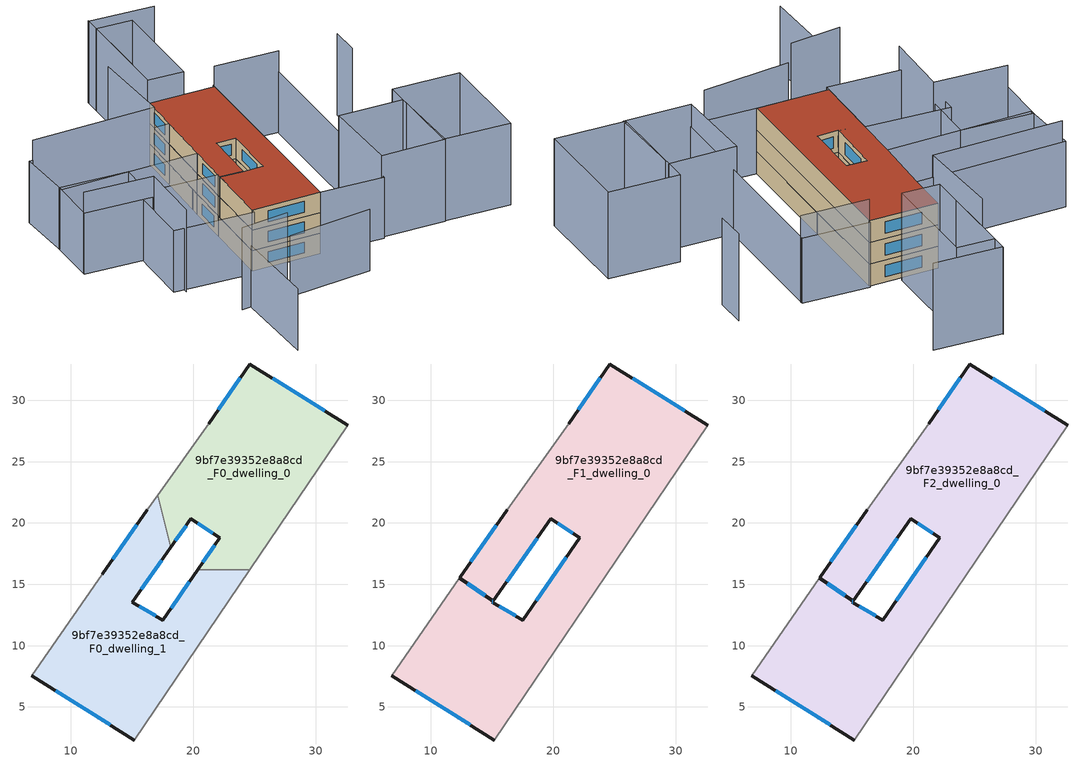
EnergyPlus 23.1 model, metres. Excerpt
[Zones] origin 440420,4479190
9bf7e39352e8a8cd_F0_dwelling_0
 floor ground (EU_floor_Construction): 32.62,27.96 24.63,16.17 20.36,16.17 22.16,18.79 19.81,20.34 18.17,18 17.11,22.27 21.26,28.1 24.62,32.96 z0
 wall outside (EU_wall_Construction): 32.62,27.96 24.62,32.96 21.26,28.1 / 18.17,18 19.81,20.34 22.16,18.79 20.36,16.17 z0:3
 wall adiabatic (EU_wall_Construction): 24.63,16.17 32.62,27.96 / 21.26,28.1 17.11,22.27 z0:3
 wall to 9bf7e39352e8a8cd_F0_dwelling_1 (EU_wall_Construction): 20.36,16.17 24.63,16.17 / 17.11,22.27 18.17,18 z0:3
 window (EU_Window_Construction): 30.75,29.13 26.5,31.79 / 21.74,18.18 20.78,16.79 / 20.36,19.97 21.61,19.15 / 18.55,18.55 19.43,19.79 / 23.84,31.82 22.05,29.24 z0.7:2.3
9bf7e39352e8a8cd_F0_dwelling_1
 floor ground (EU_floor_Construction): 24.63,16.17 15.22,2.3 6.82,7.54 12.58,15.81 16.27,21.1 17.11,22.27 18.17,18 15.03,13.55 17.54,12.08 20.36,16.17 z0
 wall outside (EU_wall_Construction): 20.36,16.17 17.54,12.08 15.03,13.55 18.17,18 / 6.82,7.54 15.22,2.3 / 16.27,21.1 12.58,15.81 z0:3
 wall adiabatic (EU_wall_Construction): 15.22,2.3 24.63,16.17 / 12.58,15.81 6.82,7.54 / 17.11,22.27 16.27,21.1 z0:3
 window (EU_Window_Construction): 15.76,14.59 17.43,16.96 / 16.95,12.43 15.61,13.21 / 19.7,15.22 18.2,13.04 / 8.79,6.32 13.25,3.53 / 15.41,19.86 13.44,17.05 z0.7:2.3
 roof outside (EU_roof_Construction): 15.07,13.61 15.1,13.65 12.39,15.54 12.36,15.5 z3
9bf7e39352e8a8cd_F1_dwelling_0
 floor to 9bf7e39352e8a8cd_F0_dwelling_0 (EU_floor_Construction): 32.62,27.96 24.63,16.17 20.36,16.17 22.16,18.79 19.81,20.34 18.17,18 17.11,22.27 21.26,28.1 24.62,32.96 z3
 floor to 9bf7e39352e8a8cd_F0_dwelling_1 (EU_floor_Construction): 17.11,22.27 18.17,18 15.1,13.65 12.39,15.54 12.47,15.66 16.27,21.1 z3; 24.63,16.17 15.21,2.3 6.82,7.54 12.36,15.5 15.07,13.61 15.02,13.55 17.54,12.08 20.36,16.17 z3
 wall outside (EU_wall_Construction): 32.62,27.96 24.62,32.96 21.26,28.1 / 6.82,7.54 15.22,2.3 / 12.36,15.5 15.07,13.61 / 16.27,21.1 12.39,15.54 15.1,13.65 19.81,20.34 22.16,18.79 17.54,12.08 15.03,13.55 15.07,13.61 z3:6
 wall adiabatic (EU_wall_Construction): 15.22,2.3 32.62,27.96 / 12.36,15.5 6.82,7.54 / 21.26,28.1 16.27,21.1 z3:6
 window (EU_Window_Construction): 30.75,29.13 26.5,31.79 / 8.79,6.32 13.25,3.53 / 12.99,15.06 14.43,14.05 / 15.04,13.56 15.06,13.6 / 16.95,12.43 15.61,13.21 / 21.08,17.22 18.62,13.65 / 20.36,19.97 21.61,19.15 / 16.2,15.22 18.71,18.77 / 13.02,15.1 14.46,14.09 / 15.36,19.8 13.3,16.84 / 23.84,31.82 22.05,29.24 z3.7:5.3
9bf7e39352e8a8cd_F2_dwelling_0
 floor to 9bf7e39352e8a8cd_F1_dwelling_0 (EU_floor_Construction): 32.62,27.96 15.21,2.3 6.82,7.54 12.36,15.5 15.07,13.61 15.02,13.55 17.54,12.08 22.16,18.79 19.81,20.34 15.1,13.65 12.39,15.54 16.27,21.1 21.26,28.1 24.62,32.96 z6
 wall outside (EU_wall_Construction): 32.62,27.96 24.62,32.96 21.26,28.1 / 6.82,7.54 15.22,2.3 / 12.36,15.5 15.07,13.61 / 16.27,21.1 12.39,15.54 15.1,13.65 19.81,20.34 22.16,18.79 17.54,12.08 15.03,13.55 15.07,13.61 z6:9
 wall adiabatic (EU_wall_Construction): 15.22,2.3 32.62,27.96 / 12.36,15.5 6.82,7.54 / 21.26,28.1 16.27,21.1 z6:9
 window (EU_Window_Construction): 30.75,29.13 26.5,31.79 / 8.79,6.32 13.25,3.53 / 12.99,15.06 14.43,14.05 / 15.04,13.56 15.06,13.6 / 16.95,12.43 15.61,13.21 / 21.08,17.22 18.62,13.65 / 20.36,19.97 21.61,19.15 / 16.2,15.22 18.71,18.77 / 13.02,15.1 14.46,14.09 / 15.36,19.8 13.3,16.84 / 23.84,31.82 22.05,29.24 z6.7:8.3
 roof outside (EU_roof_Construction): 15.22,2.3 32.62,27.96 24.62,32.96 21.26,28.1 16.27,21.1 12.39,15.54 15.1,13.65 19.81,20.34 22.16,18.79 17.54,12.08 15.03,13.55 15.07,13.61 12.36,15.5 6.82,7.54 z9
shading: -2.56,3.64 3.76,0.57 / -4.54,25.94 3.57,20.27 / 3.57,20.27 -2.06,12.22 / 45.49,14.94 47.87,18.58 / 40.25,22.81 32.62,27.96 / 42.49,42.56 34.8,47.8 / 25.71,39.71 19.36,29.23 / 19.36,29.23 4.13,38.46 / 34.88,47.9 27.69,37.23 / 46.78,-0.21 38.55,-12.48 / 38.55,-12.48 30.52,-7.1 / 30.52,-7.1 38.75,5.17 / 38.75,5.17 46.78,-0.21 / 37,2.61 30.64,-7.36 / 30.64,-7.36 22.86,-2.4 / 22.86,-2.4 29.22,7.57 / 29.22,7.57 37,2.61 / 29.39,30.66 25.16,33.52 / 25.16,33.52 33.58,45.99 / 33.58,45.99 37.81,43.13 / 37.81,43.13 29.39,30.66 z0:12; 3.45,-0.06 14.5,-5.43 / -1.43,2.93 -8.24,-7.85 / 15.21,2.3 32.81,28.24 / 32.81,28.24 40.34,23.13 / 40.34,23.13 22.75,-2.81 / 22.75,-2.81 15.21,2.3 / 12.66,15.94 6.44,6.99 / 6.44,6.99 -2.98,13.55 / -2.98,13.55 3.24,22.49 / 3.24,22.49 12.66,15.94 / 7.59,26.35 3.42,20.28 / 3.42,20.28 -4.63,25.8 / -4.63,25.8 -0.46,31.88 / -0.46,31.88 7.59,26.35 / 3.68,38.73 21.26,28.1 / 21.26,28.1 16.82,20.75 / 16.82,20.75 -0.77,31.38 / -0.77,31.38 3.68,38.73 z0:9
[Building]
EU S2 Campaign: North Axis=0; Terrain=City; Solar Distribution=FullExterior
[Site:Location]
Madrid: Latitude=40.5; Longitude=-3.5; Time Zone=1; Elevation=609
[SizingPeriod:WeatherFileDays]
AnnualSizingPeriod: Begin Month=1; Begin Day of Month=1; End Month=12; End Day of Month=31; Day of Week for Start Day=Monday; Use Weather File Daylight Saving Period=No; Use Weather File Rain and Snow Indicators=No
[MATERIAL]
EU_InternalMass_Material: Roughness=MediumRough; Thickness=0.1; Conductivity=1; Density=1800; Specific Heat=900; Thermal Absorptance=0.9; Solar Absorptance=0.7; Visible Absorptance=0.7
[MATERIAL:NOMASS] Roughness=MediumRough; Thermal Absorptance=0.9; Solar Absorptance=0.7; Visible Absorptance=0.7
Name | Thermal Resistance
EU_wall_NoMass | 0.419739
EU_roof_NoMass | 0.352165
EU_floor_NoMass | 0.608284
[WINDOWMATERIAL:SIMPLEGLAZINGSYSTEM]
EU_Window_SimpleGlazing: UFactor=4.8352; Solar Heat Gain Coefficient=0.85; Visible Transmittance=0.85
[CONSTRUCTION]
EU_wall_Construction: EU_wall_NoMass
EU_roof_Construction: EU_roof_NoMass
EU_floor_Construction: EU_floor_NoMass
EU_InternalMass_Construction: EU_InternalMass_Material
EU_Window_Construction: EU_Window_SimpleGlazing
[ZONE] Type=1; Multiplier=1; Ceiling Height=autocalculate; Floor Area=autocalculate; Part of Total Floor Area=Yes
Name | Volume
9bf7e39352e8a8cd_F0_dwelling_0 | 414.373
9bf7e39352e8a8cd_F1_dwelling_0 | 828.224
9bf7e39352e8a8cd_F2_dwelling_0 | 828.237
9bf7e39352e8a8cd_F0_dwelling_1 | 414.368
[INTERNALMASS] Construction=EU_InternalMass_Construction
Name | Zone or ZoneList | Surface Area
9bf7e39352e8a8cd_F0_dwelling_0_EU_InternalMass | 9bf7e39352e8a8cd_F0_dwelling_0 | 138.124
9bf7e39352e8a8cd_F0_dwelling_1_EU_InternalMass | 9bf7e39352e8a8cd_F0_dwelling_1 | 138.122
9bf7e39352e8a8cd_F1_dwelling_0_EU_InternalMass | 9bf7e39352e8a8cd_F1_dwelling_0 | 276.08
9bf7e39352e8a8cd_F2_dwelling_0_EU_InternalMass | 9bf7e39352e8a8cd_F2_dwelling_0 | 276.08
[OTHEREQUIPMENT] Fuel Type=Electricity; Design Level Calculation Method=Watts/Area; Power per Zone Floor Area=1; Fraction Latent=0; Fraction Radiant=0; Fraction Lost=0; Carbon Dioxide Generation Rate=0; EndUse Subcategory=EU_Step8_InternalGains
Name | Zone or ZoneList or Space or SpaceList | Schedule
EU_Step8_InternalGain_9bf7e39352e8a8cd_F0_dwelling_0_f000 | 9bf7e39352e8a8cd_F0_dwelling_0 | EU_Step8_GainSchedule_9bf7e39352e8a8cd_F0_dwelling_0_f000
EU_Step8_InternalGain_9bf7e39352e8a8cd_F0_dwelling_1_f000 | 9bf7e39352e8a8cd_F0_dwelling_1 | EU_Step8_GainSchedule_9bf7e39352e8a8cd_F0_dwelling_1_f000
EU_Step8_InternalGain_9bf7e39352e8a8cd_F1_dwelling_0_f000 | 9bf7e39352e8a8cd_F1_dwelling_0 | EU_Step8_GainSchedule_9bf7e39352e8a8cd_F1_dwelling_0_f000
EU_Step8_InternalGain_9bf7e39352e8a8cd_F2_dwelling_0_f000 | 9bf7e39352e8a8cd_F2_dwelling_0 | EU_Step8_GainSchedule_9bf7e39352e8a8cd_F2_dwelling_0_f000
[ZONEVENTILATION:DESIGNFLOWRATE] Schedule=EU_AlwaysOn; Design Flow Rate Calculation Method=AirChanges/Hour; Air Changes per Hour=0.703302; Ventilation Type=Natural; Fan Pressure Rise=0; Fan Total Efficiency=1; Constant Term Coefficient=1; Temperature Term Coefficient=0; Velocity Term Coefficient=0; Velocity Squared Term Coefficient=0; Minimum Indoor Temperature=-100; Maximum Indoor Temperature=100; Delta Temperature=-100; Minimum Outdoor Temperature=-100; Maximum Outdoor Temperature=100; Maximum Wind Speed=40
Name | Zone or ZoneList or Space or SpaceList
EU_ConstantAir_9bf7e39352e8a8cd_F0_dwelling_0 | 9bf7e39352e8a8cd_F0_dwelling_0
EU_ConstantAir_9bf7e39352e8a8cd_F0_dwelling_1 | 9bf7e39352e8a8cd_F0_dwelling_1
EU_ConstantAir_9bf7e39352e8a8cd_F1_dwelling_0 | 9bf7e39352e8a8cd_F1_dwelling_0
EU_ConstantAir_9bf7e39352e8a8cd_F2_dwelling_0 | 9bf7e39352e8a8cd_F2_dwelling_0
[HVACTEMPLATE:THERMOSTAT] Constant Heating Setpoint=20; Constant Cooling Setpoint=50
EU_HeatOnly_9bf7e39352e8a8cd_F0_dwelling_0; EU_HeatOnly_9bf7e39352e8a8cd_F0_dwelling_1; EU_HeatOnly_9bf7e39352e8a8cd_F1_dwelling_0; EU_HeatOnly_9bf7e39352e8a8cd_F2_dwelling_0
[HVACTEMPLATE:ZONE:IDEALLOADSAIRSYSTEM] System Availability Schedule=EU_AlwaysOn; Maximum Heating Supply Air Temperature=50; Minimum Cooling Supply Air Temperature=13; Maximum Heating Supply Air Humidity Ratio=0.0156; Minimum Cooling Supply Air Humidity Ratio=0.0077; Heating Limit=NoLimit; Cooling Limit=NoLimit; Heating Availability Schedule=EU_AlwaysOn; Cooling Availability Schedule=EU_CoolingOff; Dehumidification Control Type=ConstantSensibleHeatRatio; Cooling Sensible Heat Ratio=0.7; Dehumidification Setpoint=60; Humidification Control Type=None; Humidification Setpoint=30; Outdoor Air Method=None; Outdoor Air Flow Rate per Person=0.00944; Outdoor Air Flow Rate per Zone Floor Area=0; Outdoor Air Flow Rate per Zone=0; Demand Controlled Ventilation Type=None; Outdoor Air Economizer Type=NoEconomizer; Heat Recovery Type=None; Sensible Heat Recovery Effectiveness=0.7; Latent Heat Recovery Effectiveness=0.65
Name | Template Thermostat
9bf7e39352e8a8cd_F0_dwelling_0 | EU_HeatOnly_9bf7e39352e8a8cd_F0_dwelling_0
9bf7e39352e8a8cd_F0_dwelling_1 | EU_HeatOnly_9bf7e39352e8a8cd_F0_dwelling_1
9bf7e39352e8a8cd_F1_dwelling_0 | EU_HeatOnly_9bf7e39352e8a8cd_F1_dwelling_0
9bf7e39352e8a8cd_F2_dwelling_0 | EU_HeatOnly_9bf7e39352e8a8cd_F2_dwelling_0
[SIZING:ZONE] Zone Cooling Design Supply Air Temperature Input Method=SupplyAirTemperature; Zone Cooling Design Supply Air Temperature=13; Zone Heating Design Supply Air Temperature Input Method=SupplyAirTemperature; Zone Heating Design Supply Air Temperature=50; Zone Cooling Design Supply Air Humidity Ratio=0.008; Zone Heating Design Supply Air Humidity Ratio=0.008; Cooling Design Air Flow Method=DesignDay; Cooling Design Air Flow Rate=0; Cooling Minimum Air Flow per Zone Floor Area=0.000762; Cooling Minimum Air Flow=0; Cooling Minimum Air Flow Fraction=0.2; Heating Design Air Flow Method=DesignDay; Heating Design Air Flow Rate=0; Heating Maximum Air Flow per Zone Floor Area=0.002032; Heating Maximum Air Flow=0.141576; Heating Maximum Air Flow Fraction=0.3; Account for Dedicated Outdoor Air System=No; Dedicated Outdoor Air System Control Strategy=NeutralSupplyAir; Dedicated Outdoor Air Low Setpoint Temperature for Design=autosize; Dedicated Outdoor Air High Setpoint Temperature for Design=autosize; Zone Load Sizing Method=Sensible Load Only No Latent Load; Zone Latent Cooling Design Supply Air Humidity Ratio Input Method=HumidityRatioDifference; Zone Cooling Design Supply Air Humidity Ratio Difference=0.005; Zone Latent Heating Design Supply Air Humidity Ratio Input Method=HumidityRatioDifference; Zone Humidification Design Supply Air Humidity Ratio Difference=0.005
9bf7e39352e8a8cd_F0_dwelling_0; 9bf7e39352e8a8cd_F0_dwelling_1; 9bf7e39352e8a8cd_F1_dwelling_0; 9bf7e39352e8a8cd_F2_dwelling_0
[SCHEDULE:CONSTANT]
Name | Hourly Value
EU_AlwaysOn | 1
EU_CoolingOff | 0
[SCHEDULE:FILE] Column Number=1; Rows to Skip at Top=0; Number of Hours of Data=8760; Column Separator=Comma; Interpolate to Timestep=No; Minutes per Item=60; Adjust Schedule for Daylight Savings=Yes
Name | File
EU_Step8_GainSchedule_9bf7e39352e8a8cd_F0_dwelling_0_f000 | ../../schedules/9bf7e39352e8a8cd/9bf7e39352e8a8cd_F0_dwelling_0_f000_gain.csv
EU_Step8_GainSchedule_9bf7e39352e8a8cd_F0_dwelling_1_f000 | ../../schedules/9bf7e39352e8a8cd/9bf7e39352e8a8cd_F0_dwelling_1_f000_gain.csv
EU_Step8_GainSchedule_9bf7e39352e8a8cd_F1_dwelling_0_f000 | ../../schedules/9bf7e39352e8a8cd/9bf7e39352e8a8cd_F1_dwelling_0_f000_gain.csv
EU_Step8_GainSchedule_9bf7e39352e8a8cd_F2_dwelling_0_f000 | ../../schedules/9bf7e39352e8a8cd/9bf7e39352e8a8cd_F2_dwelling_0_f000_gain.csv
